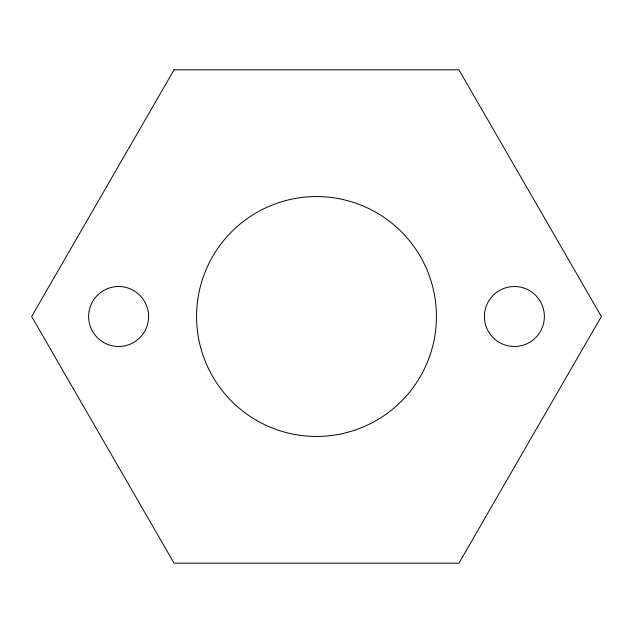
<?xml version="1.0" encoding="UTF-8"?>
<svg xmlns="http://www.w3.org/2000/svg" width="633" height="633" viewBox="0 0 633 633"><rect width="100%" height="100%" fill="white"/><g stroke="black" fill="none" stroke-linecap="round" stroke-linejoin="round"><path stroke-width="0.95" d="M174.075 69.812L31.65 316.5L174.075 563.188L458.925 563.188L601.35 316.5L458.925 69.812L174.075 69.812M103.614 342.469A29.98 29.98 0 0 0 148.589 316.5A29.98 29.98 0 0 0 103.614 290.531A29.98 29.98 0 0 0 103.614 342.469M499.405 342.469A29.98 29.98 0 0 0 544.38 316.5A29.98 29.98 0 0 0 499.405 290.531A29.98 29.98 0 0 0 499.405 342.469M256.531 420.367A119.938 119.938 0 0 0 436.438 316.5A119.938 119.938 0 0 0 256.531 212.633A119.938 119.938 0 0 0 256.531 420.367"/></g></svg>
